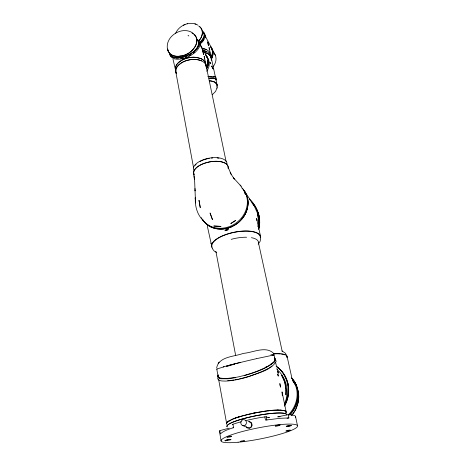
<?xml version="1.0" encoding="UTF-8"?>
<svg xmlns="http://www.w3.org/2000/svg" width="466" height="466" viewBox="0 0 466 466"><rect width="100%" height="100%" fill="white"/><g stroke="black" fill="none" stroke-linecap="round" stroke-linejoin="round"><path stroke-width="0.7" d="M258.484 242.646L258.321 242.093L282.239 351.451M217.779 377.81L217.75 378.91C219.329 381.532 223.162 380.903 225.765 381.083C233.792 380.699 241.65 378.759 249.316 376.452C258.461 372.637 270.915 370.517 276.181 361.377L275.82 360.404M285.279 410.93C274.934 408.665 264.193 411.513 253.935 413.121C244.72 415.655 234.06 416.651 226.534 422.953L226.657 423.973L226.715 422.749M282.355 394.836L282.326 395.517L282.041 391.889L286.2 411.915M215.863 79.68L215.898 79.331C214.43 77.315 211.121 78.416 208.984 78.404M216.673 367.773C218.944 356.234 234.45 356.805 243.304 353.379C252.496 352.745 265.34 345.778 273.181 352.931M211.314 60.126L211.413 59.165A14.627 8.889 -11.6 0 0 210.772 56.543L210.23 55.704A14.463 8.79 -11.6 0 0 204.306 52.303M197.345 39.132C206.321 49.716 176.27 64.535 169.746 54.615M260.634 238.953L260.08 241.405L258.181 244.213M205.722 66.283L205.856 65.228A15.436 9.297 -11.2 0 0 205.133 62.164L203.7 60.388A14.83 8.93 -11.1 0 0 200.31 58.384C193.198 55.937 184.839 57.534 178.967 62.17M212.216 94.773L215.624 91.394L217.156 87.358M217.04 88.272L217.139 87.532M210.772 56.543L208.337 53.928L204.918 52.425M218.14 375.363L218.338 376.971L219.568 377.827L218.816 377.413M258.548 227.624C260.797 217.296 257.133 205.838 249.118 198.906M211.331 59.986L211.314 57.883L211.139 57.429L211.348 58.262L210.783 56.479M258.03 226.657L258.543 222.48A28.56 28.077 71.3 0 0 257.308 212.776L254.209 205.89L244.021 190.443M258.048 226.47L258.572 220.587L257.308 212.776M217.016 86.688L216.865 84.241L215.548 82.668A15.023 7.031 -13.7 0 0 211.943 81.131A14.959 7.042 -13.9 0 0 209.554 80.775M217.989 376.056L218.414 374.81M258.776 228.777L259.609 221.682L259.09 216.416M258.601 229.225L259.451 224.064L259.352 218.746M258.677 228.928C260.372 223.231 259.993 216.923 257.535 211.506M258.723 228.771L259.702 222.905L258.91 215.362A24.395 23.405 -62.7 0 0 257.547 211.465M198.825 45.575L199.145 44.625M216.055 79.96L216.183 78.888L215.059 78.218L209.362 78.212M285.932 412.76L286.159 412.282M175.583 33.296C179.136 25.216 190.058 20.481 197.963 25.176M216.119 79.884L216.265 78.801M204.166 37.28L202.5 40.006L199.803 42.738M206.298 67.081L207.743 62.875L207.807 60.091L207.83 61.448A14.994 11.947 -32.1 0 1 206.403 66.836M210.772 58.145C212.991 54.837 212.915 49.349 210.83 46.816A14.19 11.254 -31.4 0 1 212.199 49.973L212.385 51.213A14.067 11.155 -31.4 0 1 211.086 57.469M176.428 65.054L175.385 67.762L175.915 71.298M284.318 406.102L285.023 404.878A29.242 27.715 -79.2 0 0 288.367 394.586L288.565 388.172L287.877 383.378M198.359 46.536L197.019 48.528M202.966 40.74L203.578 39.855M274.066 361.453L274.87 360.067L274.637 358.453M291.908 415.288C295.753 410.697 298.141 404.913 298.636 398.943A27.535 25.152 -50.6 0 0 298.263 391.83L296.685 386.495M219.125 362.082L218.135 363.282M199.104 40.449C202.896 36.622 204.085 29.055 198.708 26.026M202.524 219.585C205.32 223.913 209.787 227.059 214.774 228.323A25.333 22.432 -37.1 0 0 218.228 228.963A25.822 22.863 -37.1 0 0 223.354 228.987L230.466 227.286L235.627 224.577A25.321 22.42 -37.1 0 0 240.007 221.047L242.489 218.251A25.321 22.42 -37.1 0 0 247.487 198.225L247.318 197.339L247.621 198.656A25.333 22.432 -37.1 0 1 246.613 210.836L245.518 213.451A25.356 22.45 -37.1 0 1 239.664 221.414C233.291 227.513 223.861 230.588 215.187 228.457M241.336 219.643C246.706 213.731 249.374 205.174 247.318 197.339M291.675 415.515L295.508 409.859L298.17 402.234A28.129 25.671 -50.7 0 0 298.607 394.382L297.675 389.343L296.603 386.372M289.316 414.792C298.747 405.432 301.275 388.545 291.85 378.316M288.273 414.944C294.471 408.775 298.001 399.851 296.953 391.096A32.078 26.521 -31.7 0 0 294.64 383.6L292.572 380.349L294.99 384.31M202.232 41.637L200.432 43.414M289.846 414.886C299.434 405.327 301.665 387.933 291.442 377.99M195.19 50.509L196.169 49.53M274.107 362.14C265.643 369.229 254.704 372.485 244.312 375.631M199.728 42.517C202.931 40.21 206.881 34.583 202.652 31.379M199.349 42.546C202.209 40.28 206.118 35.591 202.943 32.09M193.67 53.101L194.805 52.169M227.297 422.097L227.74 421.736M199.535 44.52L202.722 41.579L204.836 38.2A17.807 8.266 -23.9 0 0 204.557 33.721L203.327 31.851M271.678 363.666L270.303 364.633L272.744 362.81M192.883 52.448L194.112 51.476M232.394 424.648L232.901 424.252A38.812 6.035 -11.1 0 1 241.312 421.753M270.962 366.701L271.928 365.996M225.206 440.836L230.414 439.881L231.049 439.345L228.893 439.473L224.857 440.586L225.206 440.836L226.208 440.125L229.773 439.397M232.965 427.992L233.606 427.555L232.901 424.252M191.625 53.316L188.975 54.86M269.4 367.721L270.478 367.051M228.864 420.996L232.505 419.231M191.107 54.854L188.98 56.031M266.931 369.13L268.375 368.326M231.829 419.499L231.625 419.604A30.424 4.98 -11.1 0 1 239.594 416.726M266.371 369.416L262.125 371.472M183.377 25.246L184.961 24.506M186.738 54.149L182.55 55.751L178.233 56.403M229.225 420.757L229.441 420.664A30.424 4.98 -11.1 0 0 226.563 423.017M232.546 226.342L227.682 228.224M261.554 371.717L256.737 373.685M187.233 55.71L180.086 57.866M185.264 57.673L186.983 56.98L185.654 57.417M217.022 368.979L224.012 366.777M221.111 440.918L219.515 431.621A38.812 6.035 -11.1 0 1 219.841 430.619L229.231 428.155M234.625 418.398L235.848 417.955M256.102 373.93L249.759 376.109M290.504 425.312L286.823 426.023M233.606 427.555C229.074 429.273 224.012 430.491 220.377 433.875L219.847 430.619M230.466 227.286L225.462 228.69M227.128 228.841L225.905 229.231L228.224 228.538L225.847 229.074L228.224 228.538M238.388 417.111L245.518 415.066A30.424 4.98 -11.1 0 1 254.384 413.033M248.058 421.753L249.397 421.346L251.564 422.813L252.182 425.254L251.395 427.077L249.415 428.411L246.875 427.835L246.281 426.716M243.403 415.625L243.77 415.521M239.209 416.837L239.576 416.732M187.111 23.813L187.501 23.708M274.923 359.018L274.049 354.946L273.711 355.022M256.3 358.698L273.81 354.999M237.45 363.206L240.398 362.472M225.66 228.73L228.055 228.142M182.66 58.32L183.656 58.081M247.906 414.472L249.59 414.076M180.948 56.112C191.217 55.699 203.898 39.855 191.998 32.952M252.881 413.354L261.088 411.81A30.424 4.98 -11.1 0 1 269.727 410.628L275.295 410.185A30.471 4.986 -11.1 0 1 281.266 410.173L283.578 410.43M258.793 412.2L259.213 412.119M273.6 355.022L274.037 354.941M253.935 413.121L254.354 413.045M235.546 377.676L227.979 378.788L220.581 378.759M180.697 58.693L181.67 58.524M268.148 417.74A30.575 4.753 -11.1 0 1 269.459 417.577L268.113 417.641L266.22 416.721L258.776 417.827A38.812 6.035 -11.1 0 0 245.949 420.571M231.783 380.297L233.664 380M287.068 418.218L288.885 417.944L288.204 414.67L277.707 416.837L280.049 416.79M263.546 411.426L265.218 411.187M207.912 76.692L209.147 76.535A16.194 3.332 -16.3 0 1 211.348 76.372M208.133 76.517L214.133 76.308A18.081 3.711 -16.2 0 1 215.968 77.746M230.367 380.46L227.705 380.699M268.329 410.791L269.686 410.639L269.319 410.668M209.292 78.02L214.319 77.898M191.584 57.33C186.394 57.807 181.053 59.706 177.476 63.644A15.43 9.291 -11.1 0 0 175.787 71.013M273.466 410.296L273.827 410.261M178.525 58.052L176.183 58.099M277.136 410.115L278.33 410.097M288.885 417.944L279.885 418.317L265.504 420.111L264.781 416.779M280.404 410.132L281.062 410.144M288.204 414.67L291.326 414.88M213.113 76.412L214.418 76.64M196.035 57.376L201.149 58.739M174.942 57.965L172.851 57.429M283.375 410.412L283.928 410.529M202.722 48.452L206.333 49.594M203.304 50.503L206.758 51.609M220.651 378.666L218.513 377.967L217.412 376.213A36.663 7.497 -16.7 0 1 217.68 375.445M220.208 378.083L225.492 378.637L235.452 377.46A26.987 5.947 -16.9 0 0 241.47 376.138C250.498 373.872 259.376 370.802 267.601 366.41C270.117 364.505 275.907 362.472 274.707 358.517M194.922 23.859L196.011 24.197M173.078 55.588L174.261 55.967A15.722 10.934 -29.5 0 0 178.233 56.392M249.357 421.992C252.292 422.452 252.479 426.908 249.724 427.805L247.662 427.619L242.326 425.4M213.3 227.886L211.552 227.198A25.321 22.42 -37.1 0 1 202.768 219.859M220.202 378.206L218.77 377.53M201.597 60.906C196.739 58.786 191.124 59.141 186.155 60.691A15.78 9.454 -11.1 0 0 181.956 62.561L178.728 64.931L177.167 66.725A15.471 9.273 -11.1 0 0 176.183 73.174M285 410.849L285.489 411.082M216.725 252.619L214.139 250.993L212.455 248.786M192.202 32.608C181.711 26.172 165.651 36.033 167.346 48.417M171.977 57.015L170.521 55.838M215.688 78.294L215.985 78.509M274.625 357.865L275.563 358.948A36.575 7.479 -16.7 0 1 274.055 362.152M207.114 224.595L205.18 222.888M203.625 32.766L204.557 33.721M188.048 35.288L188.835 35.987M278.685 368.187L280.992 370.394M281.936 350.904L285.134 353.012L286.281 354.614M250.207 200.147C255.234 204.795 258.49 211.284 259.253 218.088M215.548 82.668L216.94 84.428A14.9 6.938 -12.6 0 1 217.069 86.472M205.186 54.196L207.073 56.986L207.632 58.821L206.782 56.456L205.372 54.388M240.107 185.078L241.505 186.703M291.728 378.101L294.524 381.625L296.603 385.72M241.039 186.138L233.32 177.721L234.328 179.072L231.194 174.342L228.503 168.174M198.883 41.124L199.314 41.66A19.03 8.941 -24.2 0 1 199.559 46.536C197.584 51.109 193.25 54.143 188.963 56.357A14.761 6.955 -24.1 0 1 181.478 58.885C177.884 59.467 173.043 59.73 170.737 56.316A19.065 8.965 -24 0 1 170.282 55.169M197.701 40.041C203.316 50.986 176.614 63.667 170.16 54.33M216.166 83.228L216.608 83.787M201.865 219.125C196.961 213.515 195.009 205.885 195.312 198.545L195.534 202.978L194.689 182.13L193.64 172.921M251.96 202.797L254.209 205.89M226.744 424.095L218.641 379.464M244.184 190.734L245.838 193.495M254.121 205.745L254.797 206.782M209.95 62.234L210.795 63.749L210.154 62.578M199.815 43.676L206.415 55.687M256.481 209.432L257.308 210.97A24.395 23.405 -62.7 0 0 256.504 209.42M204.906 35.428L211.232 47.369M218.024 376.621L218.286 377.111M212.315 49.489L215.309 55.174M199.541 43.891L203.135 50.846M277.509 371.14L278.528 373.12L278.109 372.218M230.169 172.344L231.194 174.342M295.811 384.695L296.359 385.796M205.168 36.517L204.795 35.771L205.529 37.239M295.595 384.252L296.411 385.935M215.886 251.355L235.668 355.529M210.9 243.112L211.273 243.992L207.306 226.045M173.02 59.246L175.222 68.706M168.203 51.149L167.609 49.029L168.203 51.149A15.92 11.091 -29.7 0 0 170.999 54.499A15.856 11.062 -30 0 0 173.072 55.594M170.049 55.221L169.403 52.617M277.672 371.111L278.336 372.986L277.847 371.559M276.926 368.332L277.369 369.998M291.838 377.81L287.033 356.17M288.221 385.062C286.887 377.53 282.547 370.528 276.152 366.27A29.218 27.698 -79.2 0 1 288.011 383.937M258.892 228.876L260.511 236.163M257.867 224.251L256.615 218.443L256.917 220.389L256.871 219.766M295.537 416.528L297.465 425.545M210.265 53.002L209.088 47.433L209.356 49.792M211.314 57.883L215.484 77.42M275.651 362.519L276.524 366.614M215.898 79.331L217.121 85.086M205.419 62.258L204.184 56.264L204.527 59.077M206.287 66.568L226.08 161.44M167.609 49.029L167.824 50.112A15.908 11.079 -29.3 0 0 169.309 52.926A15.733 10.864 -29.2 0 0 180.959 56.019M266.22 416.721L266.89 420.087M175.781 71.781L193.588 167.906M216.801 369.095L218.053 376.283M194.072 175.793L194.462 179.224L194.415 178.804M195.19 197.747L195.592 202.518L195.219 198.027M297.465 392.78L297.541 394.015M195.009 188.555L195.097 190.885L195.085 190.419M199.337 42.429L199.366 43.542M204.644 34.589L204.656 35.247M291.413 414.862A38.812 6.035 -11.1 0 1 295.59 417.361M226.994 426.67A30.511 4.887 -11.1 0 1 255.63 415.818A30.511 4.887 -11.1 0 1 286.806 414.798M243.176 189.394A25.356 22.45 -37.1 0 1 247.516 198.213M215.21 228.468A25.356 22.45 -37.1 0 1 207.131 224.606M242.07 188.194A25.356 22.45 -37.1 0 1 242.821 188.986M205.244 222.87A25.333 22.432 -37.1 0 1 202.792 219.859M241.44 187.309A25.391 22.467 -37.1 0 1 236.542 222.672A25.391 22.467 -37.1 0 1 201.213 217.634M212.578 248.518A25.047 9.536 -11.5 0 1 233.81 232.295A25.047 9.536 -11.5 0 1 260.517 238.493M288.233 385.056A29.218 27.698 -79.2 0 1 284.569 405.816M276.373 366.404A29.276 27.75 -78.9 0 1 284.493 404.5M273.303 353.776A27.028 6.221 -11.4 0 1 286.829 357.731M231.194 239.355A21.815 8.172 -11.5 0 1 246.613 237.235M251.413 237.672A21.815 8.172 -11.5 0 1 258.356 241.738M212.135 247.26A24.681 9.396 -11.5 0 1 234.584 232.289A24.681 9.396 -11.5 0 1 260.313 237.765M273.472 353.875A26.632 6.128 -11.4 0 1 280.27 353.904M281.47 354.032A26.632 6.128 -11.4 0 1 283.532 354.399M284.109 354.556A26.632 6.128 -11.4 0 1 285.105 354.923M286.159 355.581A26.632 6.128 -11.4 0 1 286.689 356.368M176.311 73.378A15.477 9.279 -11.1 0 1 189.546 59.823A15.477 9.279 -11.1 0 1 206.263 67.873M195.184 165.308A16.601 7.934 -11.1 0 1 196.093 164.3M200.036 161.492A16.601 7.934 -11.1 0 1 202.873 160.182M203.473 159.949A16.601 7.934 -11.1 0 1 207.323 158.79M207.982 158.638A16.601 7.934 -11.1 0 1 209.327 158.376M211.343 158.079A16.601 7.934 -11.1 0 1 212.671 157.957M217.156 157.957A16.601 7.934 -11.1 0 1 218.915 158.166M205.127 62.164A15.436 9.314 -11 0 1 205.821 65.729M176.48 65.001A15.436 9.314 -11 0 1 179.014 62.118M191.613 57.306A15.436 9.314 -11 0 1 196.046 57.365M201.091 58.763A15.43 9.291 -11.1 0 1 205.069 62.188M206.776 56.532A14.959 11.93 -32.1 0 1 206.566 68.84M186.761 54.207A15.774 11.073 -28.2 0 0 196.914 40.146L196.541 37.95A15.902 11.073 -29.3 0 0 194.951 35.148M192.324 33.092A15.728 10.968 -29.9 0 1 193.308 33.674M194.194 34.362A15.728 10.968 -29.9 0 1 194.963 35.142M194.083 174.54A17.533 8.301 -11.1 0 1 209.892 161.848A17.533 8.301 -11.1 0 1 228.095 168.412M193.576 170.23A17.102 8.167 -11.1 0 1 208.797 158.219A17.102 8.167 -11.1 0 1 227.018 163.857M194.083 174.517A17.51 8.283 -11.1 0 1 203.974 163.45L207.51 162.366A17.51 8.283 -11.1 0 1 226.878 164.475L227.932 166.059A17.51 8.283 -11.1 0 1 228.177 167.801M206.199 56.316A14.929 11.924 -32.1 0 1 206.718 71.298M206.246 55.763A14.982 11.953 -32.1 0 1 206.694 68.712M202.64 50.375A14.475 8.831 -11.6 0 1 211.104 57.551M209.578 80.892A14.848 6.815 -13.6 0 1 213.958 81.847M213.993 81.83A15.017 6.99 -13.4 0 1 216.142 83.239M202.151 48.348A14.44 8.86 -11.5 0 1 210.626 56.293M211.401 47.899A14.032 11.137 -31.4 0 1 211.675 58.553M198.714 40.961A14.749 10.304 -27.6 0 0 202.395 32.177L202.04 30.144A14.877 10.304 -28.8 0 0 200.537 27.546A14.708 10.205 -29.4 0 0 199.821 26.824M249.164 376.301A27.179 5.697 -16.6 0 1 239.483 378.893M238.312 379.149A27.179 5.697 -16.6 0 1 234.922 379.807M283.427 410.406A30.424 4.98 -11.1 0 1 285.85 412.853M227.245 426.92A30.459 4.876 -11.1 0 1 254.919 415.969A30.459 4.876 -11.1 0 1 286.753 414.874M277.02 369.509A29.37 27.803 -79.3 0 1 284.429 404.29M226.814 366.474A30.185 0.571 -16.2 0 1 234.713 364.074M226.394 366.066A29.102 1.118 -13.5 0 1 237.153 363.241M239.011 362.833A29.113 1.06 -13.6 0 1 256.084 358.768M223.185 366.952A29.113 1.124 -13.5 0 1 238.534 362.868M270.88 354.818A30.168 1.124 -13.6 0 1 272.494 355.278M216.83 369.148A30.651 0.565 -15.9 0 1 217.074 368.961M213.853 52.827A13.898 11.091 -31.3 0 1 213.178 66.626M210.848 47.124A14.067 11.172 -31.4 0 1 211.267 59.374M286.066 390.38L285.856 394.836L286.002 388.982L285.291 384.194A29.585 27.989 -78.8 0 0 281.656 375.311L284.709 382.027L286.066 390.38M235.505 220.54L230.88 223.482L235.505 220.54M286.771 426.204L286.182 426.571L288.838 426.472L291.506 425.528L286.771 426.204M266.569 366.794L265.637 367.33L267.577 366.299L266.569 366.794M226.499 230.221L224.909 230.757L228.387 229.639L226.499 230.221M243.182 441.308L240.491 441.698A2.301 0.32 -11 0 1 241.516 441.017L244.219 440.626A2.301 0.32 -11 0 1 243.182 441.308M229.948 436.258L228.375 436.572A2.441 0.361 -10.8 0 0 227.344 437.312L230.216 436.904A2.441 0.361 -10.8 0 0 231.258 436.159L229.948 436.258M288.943 430.2L287.429 430.497A2.33 0.326 -11.4 0 0 285.874 431.155L287.854 431.062A2.33 0.326 -11.4 0 0 290.062 430.473A2.33 0.326 -11.4 0 0 290.102 430.112L288.943 430.2M220.89 226.389L213.871 226.033L220.89 226.389M211.663 48.219L211.418 47.8L211.849 48.808L211.663 48.219M212.746 68.106L211.593 66.026L213.247 69.044L212.746 68.106M212.479 219.672L210.096 213.108L212.479 219.672M244.807 192.563L244.015 190.681L245.401 194.468L244.807 192.563M277.969 374.88L277.713 373.889L278.284 376.138L277.969 374.88M207.824 42.581L207.655 41.87L208.512 45.831L207.824 42.581M200.234 207.556L199.017 200.345L200.234 207.556M202.908 51.458L202.663 50.34L203.555 54.586L202.908 51.458M280.188 385.446L279.856 383.541L280.485 387.147L280.188 385.446M238.103 442.228A38.975 5.615 -11.1 0 0 297.518 426.384A38.975 5.615 -11.1 0 0 242.419 431.504A38.975 5.615 -11.1 0 0 238.103 442.228M275.895 426.145A2.476 0.367 -11.4 0 0 280.031 425.219A2.476 0.367 -11.4 0 0 277.305 425.254A2.476 0.367 -11.4 0 0 275.895 426.145M245.157 425.202A3.046 2.825 -83.3 0 0 244.912 419.948A3.046 2.825 -83.3 0 0 240.8 422.878A3.046 2.825 -83.3 0 0 245.157 425.202"/></g></svg>
